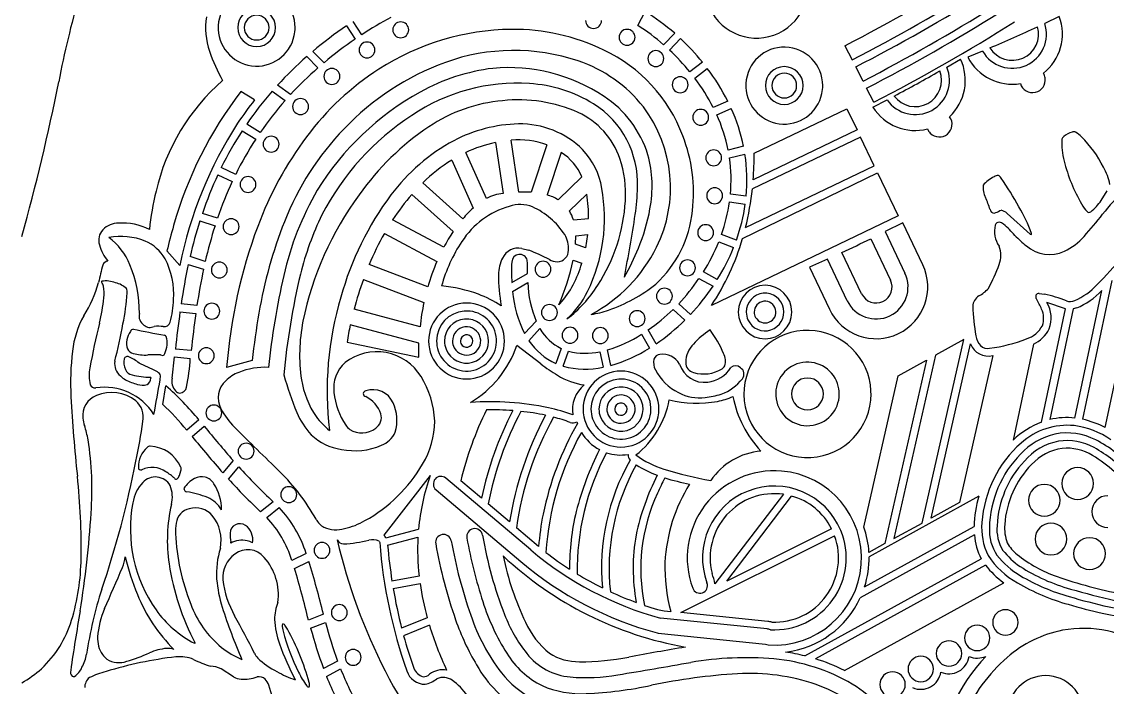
# Model space of a CAD drawing. Header units: metres. Extents: x 0.3 to 22.9, y 0.3 to 22.9.
# Drawn here: x 11.588 to 15.86, y 2.791 to 5.408 of the extents above; entities that cross this region are included whole.
import ezdxf

# ---------------------------------------------------------------- set-up
doc = ezdxf.new("R2010")
doc.units = ezdxf.units.M

msp = doc.modelspace()

# ---------------------------------------------------------------- linework, layer by layer
for p, q in [((14.011636, 5.393155), (14.040657, 5.448727)), ((15.670595, 5.42837), (15.613762, 5.40157)), ((12.865823, 5.392041), (12.899995, 5.339689)), ((12.925955, 5.357075), (12.891791, 5.409416)), ((14.157208, 5.362715), (14.113802, 5.317619)), ((14.137095, 5.296768), (14.180445, 5.341806)), ((14.826646, 5.313612), (14.855352, 5.258045)), ((12.709538, 5.271314), (12.753425, 5.226658)), ((12.777248, 5.246989), (12.7333, 5.291708)), ((15.227928, 5.23001), (15.282325, 5.261472)), ((15.368943, 5.292705), (15.31095, 5.268502)), ((14.266333, 5.249261), (14.217292, 5.210498)), ((14.236555, 5.185901), (14.285604, 5.22467)), ((14.898383, 5.174749), (14.869687, 5.230296)), ((12.503996, 5.100572), (12.450189, 5.133215)), ((12.573626, 5.13551), (12.624562, 5.098782)), ((12.645652, 5.122092), (12.594588, 5.158912)), ((14.941451, 5.091382), (14.912747, 5.146944)), ((14.366615, 5.09547), (14.30912, 5.07065)), ((14.937205, 5.07228), (14.992965, 5.101246)), ((14.322682, 5.042475), (14.380076, 5.067252)), ((14.470139, 4.891231), (14.834761, 5.065946)), ((14.834761, 5.065946), (14.874735, 4.982522)), ((12.525904, 4.972363), (12.472946, 5.005651)), ((12.455593, 4.979657), (12.508518, 4.946391)), ((14.874735, 4.982522), (14.466192, 4.786762)), ((13.45204, 4.93308), (13.482007, 4.732531)), ((13.544352, 4.738235), (13.513865, 4.942264)), ((13.654767, 4.923476), (13.592839, 4.737691)), ((14.428349, 4.918453), (14.367657, 4.903206)), ((14.888239, 4.954338), (14.462847, 4.750505)), ((14.942258, 4.841604), (14.888239, 4.954338)), ((13.416656, 4.712709), (13.334971, 4.893658)), ((13.710953, 4.894378), (13.655146, 4.726957)), ((14.372926, 4.872316), (14.433837, 4.887619)), ((12.429642, 4.807913), (12.372928, 4.834229)), ((13.279842, 4.863865), (13.364865, 4.675523)), ((14.436293, 4.599162), (14.942258, 4.841604)), ((12.359424, 4.806053), (12.416122, 4.779745)), ((13.698194, 4.707967), (13.792502, 4.7984)), ((14.424467, 4.555634), (14.955762, 4.81342)), ((14.955762, 4.81342), (15.03679, 4.644319)), ((13.323514, 4.633173), (13.166007, 4.774498)), ((15.835249, 4.705041), (15.859683, 4.743092)), ((13.123041, 4.729073), (13.285584, 4.58323)), ((13.592839, 4.737691), (13.544352, 4.738235)), ((13.811238, 4.729769), (13.742715, 4.664062)), ((14.373053, 4.6995), (14.434902, 4.690469)), ((14.438604, 4.721501), (14.376672, 4.730544)), ((15.437117, 4.665496), (15.441904, 4.666468)), ((12.288836, 4.624769), (12.348417, 4.605878)), ((12.358257, 4.635533), (12.298661, 4.654429)), ((13.248792, 4.521997), (13.047429, 4.628601)), ((13.758908, 4.6286), (13.818227, 4.633814)), ((15.03679, 4.644319), (14.301878, 4.292173)), ((15.054537, 4.617872), (14.985207, 4.582638)), ((15.133414, 4.452699), (15.054537, 4.617872)), ((15.465376, 4.654617), (15.556831, 4.572446)), ((13.014866, 4.575117), (13.221711, 4.465611)), ((14.399983, 4.549268), (14.341585, 4.571597)), ((14.985207, 4.582638), (15.063258, 4.419196)), ((15.556831, 4.572446), (15.560861, 4.57125)), ((15.560861, 4.57125), (15.561236, 4.575786)), ((13.767502, 4.533209), (13.768425, 4.566691)), ((13.806469, 4.519115), (13.767502, 4.533209)), ((13.768425, 4.566691), (13.814335, 4.570727)), ((13.814335, 4.570727), (13.806469, 4.519115)), ((14.330522, 4.542379), (14.388913, 4.520053)), ((14.928858, 4.554764), (15.006533, 4.392108)), ((12.159228, 4.507113), (12.210508, 4.449917)), ((13.555543, 4.516915), (13.583524, 4.509489)), ((14.893085, 4.337931), (14.815372, 4.500665)), ((12.243312, 4.453909), (12.303172, 4.435006)), ((12.310012, 4.465609), (12.250234, 4.484486)), ((13.185813, 4.36531), (12.954921, 4.453013)), ((13.758296, 4.470072), (13.791421, 4.45809)), ((14.758236, 4.47444), (14.687282, 4.442606)), ((14.836361, 4.310843), (14.758236, 4.47444)), ((13.516604, 4.382032), (13.577887, 4.417462)), ((14.325089, 4.39428), (14.270015, 4.424089)), ((14.687282, 4.442606), (14.766204, 4.27734)), ((15.851963, 3.811785), (15.982802, 4.429542)), ((12.932114, 4.394814), (13.170479, 4.304273)), ((13.51944, 4.347585), (13.579218, 4.382144)), ((14.25284, 4.39786), (14.308084, 4.36796)), ((15.877461, 4.3907), (15.761839, 3.844788)), ((15.591306, 4.339116), (15.61277, 4.337115)), ((15.732198, 3.849635), (15.83836, 4.350881)), ((12.277219, 4.291775), (12.215015, 4.298448)), ((13.155088, 4.20805), (12.895349, 4.277463)), ((13.706424, 4.29974), (13.701346, 4.294536)), ((14.151007, 4.276657), (14.197271, 4.234476)), ((14.219162, 4.256795), (14.172963, 4.298917)), ((15.600989, 3.833452), (15.695483, 4.279604)), ((15.695483, 4.279604), (15.622258, 4.304117)), ((15.726033, 4.279051), (15.633769, 3.843424)), ((15.739276, 4.282428), (15.726033, 4.279051)), ((12.21051, 4.26751), (12.272693, 4.260839)), ((13.612028, 4.230899), (13.566536, 4.181687)), ((13.150483, 4.144583), (12.880818, 4.216649)), ((13.583354, 4.153855), (13.627217, 4.201305)), ((14.084457, 4.141621), (14.053212, 4.19597)), ((12.867891, 4.14761), (13.149936, 4.089072)), ((13.149936, 4.089072), (13.150483, 4.144583)), ((14.027034, 4.178821), (14.058205, 4.1246)), ((15.131273, 3.436461), (15.29483, 4.158035)), ((15.29483, 4.158035), (15.183531, 4.096788)), ((12.254654, 4.11544), (12.192352, 4.120742)), ((13.630602, 4.062428), (13.535797, 4.135401)), ((13.710499, 4.12342), (13.68955, 4.064285)), ((13.718879, 4.053514), (13.739783, 4.112521)), ((13.862656, 4.110547), (13.876134, 4.049499)), ((13.906517, 4.056796), (13.893021, 4.117924)), ((15.166421, 3.455802), (15.321729, 4.140988)), ((15.568849, 4.140223), (15.488991, 3.763174)), ((11.955199, 4.088995), (11.956452, 4.08853)), ((12.133445, 4.097717), (12.14313, 4.094924)), ((12.179431, 4.006145), (12.188916, 4.089679)), ((12.188916, 4.089679), (12.251213, 4.084377)), ((12.494579, 4.076103), (12.394151, 4.048794)), ((15.148384, 4.077447), (14.984827, 3.355872)), ((15.183531, 4.096788), (15.019974, 3.375213)), ((15.037085, 4.016199), (15.148384, 4.077447)), ((15.4088, 4.095344), (15.27772, 3.51705)), ((14.902074, 3.420561), (15.037085, 4.016199)), ((12.14267, 3.903483), (12.155137, 3.975612)), ((12.285255, 3.842099), (12.237006, 3.802364)), ((12.257878, 3.777447), (12.306132, 3.817186)), ((13.772341, 3.835241), (13.774568, 3.828003)), ((12.419671, 3.682511), (12.379595, 3.633529)), ((12.208383, 3.6233), (12.214486, 3.641793)), ((12.401605, 3.609103), (12.44163, 3.658022)), ((13.195168, 3.623964), (13.012142, 3.389481)), ((13.5912, 3.330638), (13.256894, 3.613267)), ((13.396923, 3.534171), (13.315249, 3.603219)), ((13.218154, 3.567444), (13.55246, 3.284815)), ((14.584936, 3.549676), (14.315891, 3.197198)), ((12.577187, 3.520298), (12.527793, 3.480937)), ((13.507136, 3.440995), (13.423061, 3.512073)), ((14.362003, 3.208163), (14.617482, 3.542867)), ((15.354633, 3.542252), (14.922281, 3.304331)), ((15.27772, 3.51705), (15.166421, 3.455802)), ((12.551759, 3.458476), (12.600954, 3.497678)), ((13.621859, 3.344114), (13.534182, 3.418129)), ((14.904719, 3.186225), (15.33568, 3.423381)), ((15.019974, 3.375213), (15.131273, 3.436461)), ((13.020924, 3.378407), (13.14918, 3.4128)), ((13.027548, 3.349121), (13.146859, 3.381115)), ((14.181953, 3.084771), (14.786804, 3.386644)), ((14.774776, 3.414172), (14.362003, 3.208163)), ((15.336947, 3.389834), (14.887755, 3.142645)), ((12.993684, 3.365834), (12.996431, 3.36035)), ((14.984827, 3.355872), (14.92168, 3.321123)), ((12.707411, 3.316911), (12.650886, 3.28921)), ((14.669465, 2.91408), (15.363622, 3.296071)), ((12.661278, 3.258108), (12.717974, 3.285893)), ((15.380096, 3.270892), (14.710862, 2.902615)), ((13.151406, 3.228134), (13.044793, 3.208512)), ((13.049596, 3.17889), (13.155217, 3.198329)), ((14.825463, 2.857238), (15.451918, 3.201974)), ((12.774675, 3.077655), (12.715988, 3.055024)), ((14.523723, 3.049792), (14.181953, 3.084771)), ((12.614889, 3.040261), (12.61304, 3.035323)), ((12.72449, 3.023467), (12.783068, 3.046056)), ((13.183571, 3.063878), (13.082639, 3.022734)), ((13.191979, 3.034907), (13.090416, 2.993505)), ((14.520669, 3.019946), (14.101033, 3.062895)), ((12.633082, 3.018855), (12.625278, 3.031188)), ((14.087735, 3.004331), (14.092495, 3.003451)), ((14.092495, 3.003451), (14.514559, 2.960254)), ((14.514559, 2.960254), (14.525239, 2.957478)), ((12.421401, 2.831913), (12.372026, 2.863455)), ((12.830775, 2.894076), (12.77517, 2.864325)), ((12.786991, 2.833788), (12.842479, 2.863476))]:
    msp.add_line(p, q)
for centre, radius, start, end in [((11.572392, 11.606174), 11.336283, -72.65557, -31.431532), ((14.47924, 5.547201), 0.203466, -64.473505, 25.526495), ((11.647497, 11.486665), 6.943599, -62.751342, -57.697713), ((15.759996, 4.393941), 4.10117, 164.193561, 169.068531), ((12.512175, 5.384904), 0.151344, 88.521193, 177.057573), ((12.512175, 5.384904), 0.151344, -0.015186, 88.521193), ((11.65199, 11.477173), 6.995647, -62.747817, -57.918973), ((11.661418, 11.461936), 7.009017, -62.758987, -57.969068), ((11.572981, 11.605288), 11.272762, -72.657081, -32.635868), ((12.583565, 5.383857), 0.27234, 170.668949, -160.311602), ((12.512198, 5.384989), 0.074404, 90, -180), ((12.512198, 5.384989), 0.048645, 90, 180), ((12.512198, 5.384989), 0.074404, 0, 90), ((12.512198, 5.384989), 0.048645, 0, 90), ((13.558831, 4.673857), 0.912458, 49.020805, 58.126075), ((14.47924, 5.547201), 0.203466, -154.473505, -64.473505), ((11.658706, 11.466454), 7.076797, -62.755499, -57.961915), ((11.661411, 11.46052), 7.101579, -62.752652, -57.8976), ((15.485778, 5.359672), 0.197171, -51.518374, 20.390528), ((12.512182, 5.384838), 0.151354, 177.032616, -97.480178), ((12.512198, 5.384989), 0.074404, 180, -90), ((12.512198, 5.384989), 0.048645, 180, -90), ((12.512198, 5.384989), 0.074404, -90, 0), ((12.512198, 5.384989), 0.048645, -90, 0), ((12.512528, 5.384718), 0.150991, -11.975962, 0.055245), ((13.791121, 4.032194), 1.644798, 124.233045, 130.025716), ((13.651341, 4.267068), 1.309312, 117.838849, 123.643289), ((13.079191, 5.376178), 0.031252, 90, -180), ((13.079191, 5.376178), 0.031252, 0, 90), ((13.838077, 5.412899), 0.031252, 180, -90), ((13.838077, 5.412899), 0.031252, -90, 0), ((13.559517, 4.674779), 0.848808, 49.230676, 57.815255), ((11.658966, 11.463526), 7.16791, -62.74563, -57.64939), ((12.573421, 11.909295), 7.182911, -66.843951, -65.21), ((15.48581, 5.359666), 0.1034, -66.026975, 16.068054), ((15.485778, 5.359674), 0.134667, -66.026414, 18.126034), ((12.512182, 5.384838), 0.151354, -97.480178, -11.992972), ((13.525382, 4.393938), 0.984142, 90.614781, 122.718252), ((13.079191, 5.376178), 0.031252, 180, -90), ((13.079191, 5.376178), 0.031252, -90, 0), ((13.523465, 4.565767), 0.812302, 64.12114, 90.609598), ((13.969893, 5.346968), 0.031252, 90, -180), ((13.969893, 5.346968), 0.031252, 180, -90), ((13.969893, 5.346968), 0.031252, 0, 90), ((13.969893, 5.346968), 0.031252, -90, 0), ((13.546663, 4.667482), 0.925415, 38.951987, 46.775189), ((13.791224, 4.031966), 1.582539, 124.274897, 129.846074), ((12.946405, 5.297166), 0.031252, 90, -180), ((12.946405, 5.297166), 0.031252, 0, 90), ((14.58859, 5.157016), 0.151344, 88.521193, 177.057573), ((14.58859, 5.157016), 0.151344, -0.015186, 88.521193), ((15.48581, 5.359666), 0.1034, -148.122005, -66.026975), ((12.927679, 5.489486), 0.632139, -161.805407, -150.327677), ((13.677037, 4.166905), 1.468256, 131.219434, 137.496422), ((12.946405, 5.297166), 0.031252, 180, -90), ((12.946405, 5.297166), 0.031252, -90, 0), ((13.524788, 4.496264), 0.798934, 71.554978, 109.744322), ((13.62119, 4.747565), 0.606141, 20.488766, 64.931789), ((14.083041, 5.263135), 0.031252, 90, -180), ((14.083041, 5.263135), 0.031252, 180, -90), ((14.083041, 5.263135), 0.031252, 0, 90), ((14.083041, 5.263135), 0.031252, -90, 0), ((13.547615, 4.668372), 0.861607, 38.99132, 46.830187), ((15.103835, 5.177663), 0.197187, -46.64345, 25.152213), ((15.485786, 5.35969), 0.197187, -152.455027, -80.659363), ((15.485778, 5.359674), 0.134667, -150.178862, -66.026414), ((13.676992, 4.166952), 1.405686, 131.073173, 137.196748), ((13.588489, 4.299353), 1.097831, 122.821097, 143.261854), ((12.808322, 5.193084), 0.031252, 90, -180), ((12.808322, 5.193084), 0.031252, 0, 90), ((13.613416, 4.266065), 1.045556, 110.05401, 136.417104), ((13.534959, 4.454732), 0.775576, 96.865461, 119.229504), ((13.50381, 4.547005), 0.680533, 56.526926, 95.190205), ((13.601229, 4.732112), 0.551021, 38.191795, 71.335927), ((13.618573, 4.716427), 0.838595, 26.871928, 37.305529), ((14.588613, 5.157101), 0.074404, 90, 180), ((14.588613, 5.157101), 0.074404, 0, 90), ((11.658966, 11.463526), 7.182911, -62.092813, -60.458863), ((15.10384, 5.17763), 0.1034, -61.275838, 20.819191), ((15.103852, 5.17766), 0.134667, -61.2764, 22.876048), ((3.956726, 6.711924), 7.927586, -15.723961, -11.203307), ((12.915077, 4.556465), 0.820059, 130.874008, 166.972237), ((12.808322, 5.193084), 0.031252, -180, -90), ((12.808322, 5.193084), 0.031252, -90, 0), ((14.178979, 5.160303), 0.031252, 90, 180), ((14.178979, 5.160303), 0.031252, 0, 90), ((13.618273, 4.716147), 0.776494, 27.164262, 37.226598), ((14.588613, 5.157101), 0.048645, 90, 180), ((14.588613, 5.157101), 0.048645, 0, 90), ((15.565713, 5.179416), 0.050011, -77.356504, 8.674148), ((15.566759, 5.179754), 0.048926, 8.466923, 31.510062), ((13.673634, 4.187849), 1.546136, 142.306435, 164.292983), ((13.612174, 4.226357), 1.380269, 138.800861, 145.625732), ((13.692028, 4.162269), 1.107513, 118.932403, 148.204274), ((13.536731, 4.427197), 0.73909, 86.230056, 124.039138), ((13.554937, 4.626325), 0.53922, 58.28236, 86.769269), ((14.178979, 5.160303), 0.031252, -180, -90), ((14.178979, 5.160303), 0.031252, -90, 0), ((14.588597, 5.156949), 0.151354, 177.032616, -97.480178), ((14.588613, 5.157101), 0.074404, 180, -90), ((14.588613, 5.157101), 0.048645, 180, -90), ((14.588613, 5.157101), 0.048645, -90, 0), ((14.588613, 5.157101), 0.074404, -90, 0), ((14.588943, 5.15683), 0.150991, -11.975962, 0.055245), ((15.565713, 5.179416), 0.050011, -163.387157, -77.356504), ((13.58609, 4.245332), 1.379262, 141.678657, 146.391618), ((13.611902, 4.226557), 1.317428, 138.542355, 145.520782), ((12.685028, 5.074441), 0.031252, 90, 180), ((12.685028, 5.074441), 0.031252, 0, 90), ((13.535536, 4.478302), 0.621839, 95.095844, 123.776197), ((13.543093, 4.526868), 0.574258, 65.923831, 96.27739), ((13.639641, 4.771109), 0.37155, -2.181495, 57.655487), ((13.646658, 4.760579), 0.423596, 17.061983, 56.710861), ((14.588597, 5.156949), 0.151354, -97.480178, -11.992972), ((15.103852, 5.17766), 0.134667, -145.428847, -61.2764), ((15.10384, 5.17763), 0.1034, -143.370868, -61.275838), ((12.685028, 5.074441), 0.031252, 180, -90), ((12.685028, 5.074441), 0.031252, -90, 0), ((13.648121, 4.769293), 0.310092, 18.912457, 65.368185), ((13.615777, 4.755666), 0.52511, -26.477646, 37.153346), ((14.259747, 5.032321), 0.031252, 90, -180), ((14.259747, 5.032321), 0.031252, 0, 90), ((13.743947, 4.778683), 0.63602, 11.290546, 24.503868), ((13.743641, 4.778548), 0.698856, 11.54824, 24.400333), ((15.103854, 5.177658), 0.197171, -147.693341, -75.784439), ((13.781114, 4.13778), 1.601322, 147.049079, 168.759657), ((13.683788, 4.176498), 1.029316, 123.01092, 152.710388), ((13.557253, 4.426062), 0.580359, 91.466418, 117.618173), ((13.549207, 4.657199), 0.349099, 45.25952, 91.117091), ((14.259747, 5.032321), 0.031252, 180, -90), ((14.259747, 5.032321), 0.031252, -90, 0), ((15.198795, 5.004834), 0.050011, -49.946309, 36.084343), ((13.624277, 4.219139), 1.39435, 146.946022, 153.82398), ((13.855878, 4.101831), 1.430261, 143.327989, 159.483174), ((12.569042, 4.926797), 0.031252, 90, 180), ((12.569042, 4.926797), 0.031252, 0, 90), ((13.663972, 4.209617), 1.12111, 136.108619, 158.441406), ((13.779366, 4.118055), 1.056842, 123.906132, 144.781728), ((13.614835, 4.735605), 0.616346, -6.599769, 21.323477), ((15.197892, 5.004207), 0.048926, -158.812875, -135.769737), ((15.198795, 5.004834), 0.050011, -135.976962, -49.946309), ((15.698904, 4.940689), 0.018879, 124.988756, 162.496072), ((15.746724, 4.885705), 0.091666, 106.102972, 129.774676), ((15.727731, 4.955746), 0.019141, 68.835171, 109.634011), ((15.665502, 4.856724), 0.135792, 46.785286, 59.392137), ((15.430816, 4.629651), 0.46224, 26.53146, 44.857162), ((13.624176, 4.219215), 1.33172, 146.904071, 153.764692), ((12.569042, 4.926797), 0.031252, 180, -90), ((12.569042, 4.926797), 0.031252, -90, 0), ((13.643233, 4.277686), 0.751723, 118.182137, 143.291578), ((13.56274, 4.410806), 0.533877, 101.967182, 115.253999), ((13.544141, 4.631564), 0.312171, 69.244763, 95.565511), ((15.941471, 4.929682), 0.261106, 176.336131, -164.584591), ((13.587357, 4.70673), 0.224694, 24.07756, 56.628816), ((13.589594, 4.708243), 0.284506, 9.028247, 43.80076), ((13.599864, 4.760281), 0.468611, -10.82954, 15.417921), ((14.310867, 4.872832), 0.031252, 90, 180), ((14.310867, 4.872832), 0.031252, 180, -90), ((14.310867, 4.872832), 0.031252, 0, 90), ((14.310867, 4.872832), 0.031252, -90, 0), ((13.77052, 4.785462), 0.608635, -5.17691, 8.204291), ((13.770436, 4.785455), 0.671222, -5.467429, 8.754781), ((13.123946, 4.889791), 1.346194, -4.389355, 0.061283), ((13.624807, 4.307272), 0.654826, 121.789767, 134.478675), ((13.52679, 4.730558), 0.437436, -3.516392, 18.561146), ((16.342315, 5.026798), 0.673467, -165.68459, -150.134125), ((15.678934, 4.734165), 0.19434, 9.962768, 31.645602), ((13.749874, 4.160839), 1.532857, 155.107172, 161.215684), ((12.478351, 4.768092), 0.031252, 90, -180), ((12.478351, 4.768092), 0.031252, 0, 90), ((15.48393, 4.662838), 0.152253, 117.25662, 137.834547), ((15.435818, 4.762089), 0.042075, 96.668668, 120.915579), ((15.417902, 4.779495), 0.027647, 29.422079, 61.881509), ((14.52913, 4.155272), 1.113596, 28.090956, 34.941716), ((13.749183, 4.16114), 1.4696, 155.106401, 161.167405), ((12.478351, 4.768092), 0.031252, -180, -90), ((12.478351, 4.768092), 0.031252, -90, 0), ((13.793762, 4.142638), 1.204889, 149.960107, 167.159814), ((13.221419, 4.636108), 0.659577, -25.96158, 10.198122), ((13.207331, 4.768686), 0.803676, -8.52343, -0.835577), ((14.314438, 4.723845), 0.031252, 90, 180), ((14.314438, 4.723845), 0.031252, 0, 90), ((13.346176, 4.868432), 1.122881, -13.8749, -6.028457), ((15.459805, 4.756546), 0.089133, 174.530672, -153.586237), ((16.396698, 4.225685), 0.699822, 132.328964, 142.549493), ((13.187948, 4.478628), 1.103546, 166.228622, 174.131867), ((13.929304, 3.978422), 1.260163, 143.526406, 168.487768), ((14.009489, 4.003186), 1.209427, 143.23776, 164.56208), ((13.803565, 4.138247), 0.901215, 139.035679, 147.03656), ((13.490217, 4.587825), 0.144939, 93.247391, 120.499415), ((13.605048, 4.55511), 0.179001, 58.643446, 73.747308), ((13.275173, 4.642489), 0.543124, -0.91525, 9.247461), ((13.277522, 4.745294), 0.687138, -32.917192, -3.467956), ((14.314438, 4.723845), 0.031252, -180, -90), ((14.314438, 4.723845), 0.031252, -90, 0), ((13.718119, 4.792814), 0.661549, -19.535597, -8.108885), ((14.97578, 4.529668), 0.445454, 18.280129, 24.853891), ((15.687739, 4.800111), 0.175491, -52.512322, -32.801598), ((13.599041, 4.36175), 0.333446, 106.117411, 146.893809), ((13.649648, 4.356091), 0.427946, 131.717966, 139.648947), ((13.549029, 4.564165), 0.125369, 67.185824, 109.842768), ((13.47954, 4.413859), 0.290917, 32.700777, 66.048921), ((13.614013, 4.583868), 0.151643, 17.156484, 31.926916), ((13.325394, 4.805225), 0.746674, -22.644449, -10.259734), ((13.775263, 4.710347), 0.454127, -47.322619, -5.760382), ((13.717795, 4.792892), 0.724385, -19.652692, -8.128501), ((15.415546, 4.67239), 0.017058, -169.871424, -92.65176), ((15.390032, 4.739562), 0.087765, -73.637623, -57.555486), ((15.431822, 4.617331), 0.050161, 48.01545, 78.404617), ((15.020258, 4.380744), 0.575064, 19.826062, 31.315506), ((15.868596, 4.748132), 0.124027, -152.795125, -135.505651), ((15.787513, 4.66848), 0.010366, -135.457235, -47.306125), ((11.971463, 4.522184), 0.0941, 91.505396, 133.665747), ((11.980641, 4.364632), 0.251889, 64.221721, 92.650878), ((14.030265, 4.07012), 1.827624, 162.333181, 166.895719), ((12.41165, 4.602216), 0.031252, 90, 180), ((12.41165, 4.602216), 0.031252, 0, 90), ((14.270708, 3.968306), 1.774071, 158.393522, 170.462561), ((13.838057, 4.128814), 1.188615, 154.077248, 166.041056), ((7.377906, 5.674393), 6.703031, -10.932302, -8.794419), ((15.434485, 4.60321), 0.016512, 89.418177, 161.573614), ((15.432102, 4.590316), 0.029516, 48.544663, 85.042242), ((14.829537, 5.420754), 1.271014, -42.37286, -37.260575), ((11.954314, 4.548483), 0.063496, 138.863869, -163.318367), ((14.169682, 4.033683), 2.065445, 163.901283, 166.749151), ((14.034508, 4.068844), 1.76955, 162.332873, 167.043095), ((12.41165, 4.602216), 0.031252, -180, -90), ((14.425514, 3.891644), 2.037433, 159.561729, 175.576311), ((12.41165, 4.602216), 0.031252, -90, 0), ((14.021528, 4.005146), 1.156821, 150.48149, 157.222542), ((13.840438, 4.208173), 0.669724, 145.943011, 152.05733), ((14.279027, 4.578792), 0.031252, 90, -180), ((14.279027, 4.578792), 0.031252, 180, -90), ((14.279027, 4.578792), 0.031252, 0, 90), ((14.279027, 4.578792), 0.031252, -90, 0), ((15.521839, 4.583967), 0.105883, 166.642481, -146.413778), ((15.13974, 4.256004), 0.473633, 41.130987, 48.81193), ((14.839387, 5.354589), 1.386185, -45.039074, -32.789985), ((12.05832, 4.575912), 0.171036, -164.517822, -140.313015), ((11.777424, 4.356037), 0.254995, 22.065895, 53.112937), ((11.975794, 4.293189), 0.270619, 68.757247, 99.638788), ((12.007465, 4.392802), 0.166429, 29.79154, 66.49418), ((13.834246, 4.20215), 0.617663, 146.409353, 164.329208), ((13.637106, 4.516923), 0.102657, -3.819236, 31.805672), ((13.634537, 4.823766), 0.750716, -32.167374, -22.013454), ((13.495935, 4.827432), 0.967495, -33.589753, -16.315696), ((12.079471, 10.385994), 6.490166, -65.067793, -63.957902), ((15.759697, 4.809577), 0.357572, -137.401387, -127.657749), ((15.586352, 4.723338), 0.241928, -64.324385, -41.147111), ((13.542536, 4.44859), 0.069552, 79.221878, 154.110829), ((13.547191, 4.462041), 0.031252, 96.397757, 177.854602), ((13.547191, 4.462041), 0.031252, 14.940911, 96.397757), ((13.281558, 3.7419), 0.824849, 62.359235, 68.525589), ((13.693341, 4.509501), 0.046198, -87.848094, 0.723766), ((13.54418, 4.791812), 0.605314, -61.990619, -26.518683), ((13.008075, 4.93219), 1.088426, -29.080693, -22.38155), ((13.635433, 4.823326), 0.812223, -31.886368, -21.924601), ((15.346214, 4.488665), 0.094821, -21.879694, 22.789719), ((15.633088, 4.635287), 0.142377, -130.172626, -65.922493), ((12.762209, 4.208095), 0.889384, 164.129016, 168.665496), ((11.928855, 4.443231), 0.023558, 95.24893, 159.92632), ((11.564185, 4.265583), 0.48661, -0.506406, 22.504047), ((11.885656, 4.336799), 0.300201, -4.060871, 27.51611), ((14.625155, 3.940074), 2.436638, 167.826136, 171.542409), ((12.365196, 4.431801), 0.031252, 90, -180), ((12.365196, 4.431801), 0.031252, 0, 90), ((13.996168, 4.131856), 0.843313, 156.686149, 163.928904), ((13.608382, 4.41311), 0.144316, 152.852438, -179.982378), ((14.371515, 4.429388), 0.856222, 177.736048, -176.829483), ((13.019053, 4.438473), 0.559229, -2.153156, 3.242009), ((13.639063, 4.434785), 0.031252, 90, 180), ((13.639063, 4.434785), 0.031252, 0, 90), ((13.704379, 4.550201), 0.087362, -117.361366, -96.113497), ((12.790525, 4.687048), 0.991796, -23.313306, -12.636884), ((13.408464, 4.561663), 0.396716, -41.317265, -15.133855), ((14.2075, 4.440162), 0.031252, 90, -180), ((14.2075, 4.440162), 0.031252, 0, 90), ((14.949809, 4.365019), 0.203466, -64.473505, 25.526495), ((14.836599, 4.667136), 0.634701, -29.00611, -19.685898), ((14.637546, 3.938056), 2.386685, 167.982075, 171.47708), ((12.365196, 4.431801), 0.031252, 180, -90), ((12.365196, 4.431801), 0.031252, -90, 0), ((15.372772, 3.768782), 2.82753, 166.884227, 174.313817), ((15.473253, 3.751198), 2.86675, 166.600449, 174.640514), ((14.07223, 4.406268), 0.608202, 179.359628, -169.087086), ((13.639063, 4.434785), 0.031252, 180, -90), ((13.639063, 4.434785), 0.031252, -90, 0), ((14.2075, 4.440162), 0.031252, 180, -90), ((14.2075, 4.440162), 0.031252, -90, 0), ((14.949809, 4.365019), 0.125721, -64.473505, 25.526495), ((11.40615, 4.518604), 0.502687, -32.086223, -15.662805), ((11.903929, 4.385227), 0.00242, 121.681452, -125.948558), ((11.87178, 4.36051), 0.038238, 12.24457, 36.523315), ((11.919154, 4.28815), 0.100499, 67.713082, 99.447319), ((11.761949, 4.340272), 0.149904, -7.084204, 10.900828), ((11.938374, 4.29521), 0.087984, 46.038877, 77.599363), ((11.970021, 4.344508), 0.032604, -5.198411, 25.494917), ((14.194039, 3.935025), 1.343079, 159.980523, 165.228508), ((13.182598, 3.769779), 0.601908, 70.392773, 84.571358), ((14.020381, 4.398666), 0.441473, -177.855203, -157.665229), ((13.434836, 4.632349), 0.493791, -52.78304, -31.835278), ((13.69313, 4.864438), 0.624644, -70.945195, -51.368475), ((14.116809, 4.328977), 0.031252, 90, 180), ((14.116809, 4.328977), 0.031252, 0, 90), ((13.59397, 4.848049), 0.797984, -43.483746, -34.343817), ((13.594158, 4.84789), 0.860245, -43.402856, -33.910644), ((14.512896, 4.266458), 0.105207, 90, 180), ((14.512896, 4.266458), 0.105207, 0, 90), ((14.949809, 4.365019), 0.06286, -64.473505, 25.526495), ((15.297016, 4.440183), 0.124475, -62.669343, -40.484696), ((15.619079, 4.561494), 0.27419, -65.66481, -43.21693), ((11.171937, 4.39887), 0.742782, -13.719166, -5.956834), ((11.234411, 4.383035), 0.769199, -12.26693, -3.091254), ((11.83632, 4.322215), 0.348848, -15.892014, -1.096415), ((14.0738, 3.9562), 1.284234, 163.305093, -173.066251), ((13.207573, 3.873747), 0.495717, 57.348495, 69.079483), ((13.976584, 4.387727), 0.458903, -174.981636, -153.321464), ((13.490501, 4.505193), 0.360338, -47.595525, -25.976044), ((14.116809, 4.328977), 0.031252, -180, -90), ((14.116809, 4.328977), 0.031252, -90, 0), ((14.512904, 4.266477), 0.073963, 95.677912, -179.975059), ((14.512904, 4.266477), 0.073963, 11.330883, 95.677912), ((14.949809, 4.365019), 0.06286, -154.473505, -64.473505), ((15.381113, 4.28635), 0.05096, 121.924604, 176.725842), ((15.596897, 4.327941), 0.018948, 167.141299, -148.566042), ((15.58975, 4.326594), 0.012618, 82.913962, 153.83767), ((15.251924, 4.126113), 0.380731, 23.407306, 30.275027), ((15.4897, 3.799001), 0.552009, 67.76513, 77.117706), ((15.631152, 4.544875), 0.283848, -67.609024, -43.11365), ((12.335852, 4.269774), 0.031252, 90, 180), ((12.335852, 4.269774), 0.031252, 0, 90), ((14.070937, 4.110901), 0.920987, 167.879911, 173.944981), ((13.338266, 4.152454), 0.14931, 90, 180), ((13.338266, 4.152454), 0.14931, 0, 90), ((13.664384, 4.264522), 0.031252, 90, 180), ((13.664384, 4.264522), 0.031252, 0, 90), ((13.787908, 4.574658), 0.319839, -82.718747, -70.045808), ((13.629804, 4.808764), 0.744843, -55.357536, -45.593053), ((14.512904, 4.266477), 0.042711, 96.72247, -179.956716), ((14.512904, 4.266477), 0.042711, 13.401655, 96.72247), ((14.512905, 4.266454), 0.042716, -68.690924, 13.432164), ((14.512905, 4.266453), 0.073967, -71.93242, 11.349649), ((14.949809, 4.365019), 0.203466, -154.473505, -64.473505), ((14.949809, 4.365019), 0.125721, -154.473505, -64.473505), ((16.045252, 4.307578), 0.715251, -178.532559, -169.124081), ((15.526147, 4.241628), 0.083238, -20.268345, 25.424677), ((15.515927, 4.242327), 0.122981, -20.017565, 30.161213), ((15.713128, 4.353966), 0.046345, -108.291144, -65.882099), ((12.149706, 4.07326), 0.364283, 150.691665, 173.842696), ((12.091501, 4.250797), 0.042053, 165.562352, -122.730361), ((17.326178, 3.560103), 5.164348, 172.126928, 173.767712), ((17.268075, 3.567259), 5.043302, 172.095354, 173.759923), ((12.335852, 4.269774), 0.031252, 180, -90), ((12.335852, 4.269774), 0.031252, -90, 0), ((15.330782, 3.766092), 2.853096, 169.985144, 173.762044), ((13.34012, 4.098546), 0.658858, 168.498221, -171.440245), ((13.338279, 4.152474), 0.118071, 94.413878, -179.988067), ((13.338279, 4.152474), 0.086819, 95.013709, -179.983533), ((13.338279, 4.152474), 0.118071, 8.815823, 94.413878), ((13.338279, 4.152474), 0.086819, 10.010951, 95.013709), ((13.664384, 4.264522), 0.031252, -180, -90), ((13.664384, 4.264522), 0.031252, -90, 0), ((14.009635, 4.240429), 0.031252, 90, -180), ((14.009635, 4.240429), 0.031252, -180, -90), ((14.009635, 4.240429), 0.031252, 0, 90), ((14.009635, 4.240429), 0.031252, -90, 0), ((13.629815, 4.808947), 0.80748, -55.733877, -45.352018), ((14.512896, 4.266458), 0.105207, -180, -90), ((14.512904, 4.266445), 0.073963, 179.99974, -155.219791), ((14.512905, 4.266453), 0.073967, -155.214489, -71.93242), ((14.512904, 4.266445), 0.042711, 179.999884, -150.824211), ((14.512905, 4.266454), 0.042716, -150.814013, -68.690924), ((14.512896, 4.266458), 0.105207, -90, 0), ((14.071386, 3.668101), 2.247367, 165.712858, 170.280336), ((9.544702, 4.67747), 2.48391, -14.090971, -10.6222), ((12.077013, 4.144845), 0.076612, 143.845364, -162.197732), ((12.028802, 4.184268), 0.01482, 96.255384, 157.06211), ((12.999242, 8.864074), 4.765271, -101.770218, -100.267189), ((12.0921, 4.239395), 0.033456, -134.227678, -60.768419), ((12.118886, 3.984832), 0.22561, 83.383018, 92.654347), ((12.148067, 4.233439), 0.024706, -97.405157, -15.847709), ((14.194039, 3.935025), 1.343079, 167.896123, 170.892843), ((13.338279, 4.152473), 0.055567, 96.82481, -179.974255), ((13.338279, 4.152473), 0.055567, 13.623875, 96.82481), ((13.795648, 4.297937), 0.194181, -150.15628, -116.008187), ((13.745386, 4.175117), 0.031252, 90, -180), ((13.745386, 4.175117), 0.031252, 0, 90), ((13.864694, 4.173772), 0.031252, 90, 180), ((13.864694, 4.173772), 0.031252, 0, 90), ((14.480244, 3.914887), 0.336215, 123.163657, 137.889088), ((13.89634, 3.904975), 0.494851, 23.63147, 36.070836), ((14.679898, 3.944362), 0.250022, 99.573645, -173.837269), ((14.679898, 3.944362), 0.250022, 12.984558, 99.573645), ((15.507554, 4.265157), 0.109947, -71.86861, -28.441678), ((15.514367, 4.259773), 0.131379, -65.500263, -26.950417), ((12.147682, 4.165597), 0.009763, 26.916154, 76.955543), ((12.066642, 4.14487), 0.093201, -26.265931, 15.65259), ((13.338266, 4.152454), 0.14931, 180, -90), ((13.338279, 4.152446), 0.118071, 179.998404, -160.962833), ((13.338279, 4.152447), 0.086819, 179.99873, -158.452041), ((13.338279, 4.152447), 0.055567, 179.999395, -150.791305), ((13.338279, 4.152448), 0.024315, 179.999652, -135.10318), ((13.338279, 4.152473), 0.024314, 100.552137, -179.940297), ((13.338279, 4.152473), 0.024314, 21.04457, 100.552137), ((13.338266, 4.152454), 0.14931, -90, 0), ((13.338278, 4.152457), 0.024321, -57.003371, 21.07894), ((13.33828, 4.152454), 0.055571, -68.571321, 13.642753), ((13.33828, 4.152452), 0.086822, -74.211969, 10.024834), ((13.33828, 4.152452), 0.118073, -76.066915, 8.826704), ((13.792013, 4.293508), 0.251081, -146.206014, -114.084664), ((13.745386, 4.175117), 0.031252, 180, -90), ((13.745386, 4.175117), 0.031252, -90, 0), ((13.864694, 4.173772), 0.031252, 180, -90), ((13.864694, 4.173772), 0.031252, -90, 0), ((13.742314, 4.627483), 0.531379, -73.523884, -57.600876), ((15.421523, 4.186483), 0.079885, -170.008274, -139.531591), ((15.304303, 4.78993), 0.672576, -82.100153, -69.324843), ((12.815266, 3.987559), 1.035288, 173.077846, -176.994417), ((12.034752, 4.137136), 0.034473, -152.880872, -103.760517), ((12.074539, 4.282058), 0.184747, -105.054908, -87.044626), ((12.138384, 4.106031), 0.012079, -66.864022, -11.488843), ((12.313999, 4.094711), 0.031252, 90, 180), ((12.313999, 4.094711), 0.031252, 0, 90), ((12.984643, 3.905065), 0.205189, 31.673455, 127.329017), ((13.33828, 4.152452), 0.118073, -160.960535, -76.066915), ((13.33828, 4.152452), 0.086822, -158.448771, -74.211969), ((13.33828, 4.152454), 0.055571, -150.785395, -68.571321), ((13.338278, 4.152457), 0.024321, -135.085682, -57.003371), ((13.14597, 4.266344), 0.411232, -59.693686, -18.567113), ((13.805323, 4.366905), 0.262691, -104.447683, -77.393645), ((13.743624, 4.624789), 0.590889, -73.997738, -57.833196), ((14.302738, 4.068373), 0.101741, 134.978554, 179.674191), ((14.290094, 4.073159), 0.066806, -16.047724, 26.855048), ((15.390669, 4.166627), 0.073553, -159.599341, -75.729651), ((15.388307, 4.160765), 0.037977, -136.524351, -77.165441), ((12.015427, 4.063556), 0.062235, 171.521366, -129.274987), ((12.059452, 4.071479), 0.070149, 170.80489, -153.645383), ((12.00336, 4.077563), 0.014119, 63.773436, 158.714396), ((11.952139, 3.951362), 0.150285, 49.48309, 67.5211), ((11.033841, 1.820388), 2.464375, 63.916737, 65.65386), ((12.110041, 3.699592), 0.398812, 86.63566, 93.734686), ((11.485456, 4.129963), 0.767112, -11.925385, -3.406768), ((12.313999, 4.094711), 0.031252, 180, -90), ((12.313999, 4.094711), 0.031252, -90, 0), ((12.950136, 3.967764), 0.134824, 131.830659, -172.249), ((14.043807, 4.600847), 0.678699, -127.504092, -120.810225), ((14.133369, 4.067271), 0.059244, 166.374408, -151.105112), ((14.103335, 4.070757), 0.029466, 97.871829, 159.185162), ((14.108875, 4.02154), 0.078987, 30.635617, 96.963275), ((14.274234, 4.091825), 0.101922, -162.861535, -82.724218), ((14.241423, 4.067744), 0.040442, 178.289804, -103.765682), ((14.679898, 3.944361), 0.125015, 104.058518, -170.943586), ((14.679898, 3.944361), 0.125015, 19.060622, 104.058518), ((11.992351, 4.016317), 0.139604, 167.085231, -165.1117), ((12.027191, 4.051191), 0.032465, -160.469897, -99.058793), ((12.101206, 4.356916), 0.346929, -103.183816, -91.202007), ((12.096109, 3.993499), 0.045549, 35.874175, 62.175813), ((12.077787, 4.012458), 0.055769, -13.043441, 7.970905), ((12.501942, 3.880203), 0.160794, 112.027927, 133.754853), ((12.546749, 3.762211), 0.286991, 87.52249, 111.485266), ((14.300618, 4.520524), 1.754788, -163.391921, -158.311278), ((13.837329, 4.242576), 0.265306, -122.142259, -97.724927), ((13.805525, 4.365558), 0.32385, -105.518466, -77.406669), ((13.945996, 3.884724), 0.14931, 90, 180), ((13.945996, 3.884724), 0.14931, 0, 90), ((14.261236, 4.131667), 0.202381, -152.636019, -115.907207), ((14.271261, 4.165376), 0.142486, -106.078361, -59.198499), ((14.27223, 4.114442), 0.124614, -83.127534, -32.001706), ((14.327, 4.068), 0.030367, -55.449005, -25.993002), ((14.396241, 4.02664), 0.028457, 46.591047, 130.11061), ((14.401064, 4.022374), 0.028966, -38.815994, 59.427915), ((11.875253, 3.986882), 0.018945, -160.145148, -79.027498), ((12.04436, 4.083408), 0.096421, -135.126373, -119.98498), ((12.126188, 4.270571), 0.300286, -115.656639, -106.017883), ((12.063008, 4.040055), 0.061353, -108.709403, -73.147832), ((12.062332, 4.010307), 0.034353, -57.491854, -7.430058), ((12.093405, 4.006931), 0.003176, -19.61641, 80.523276), ((7.709773, 4.722746), 4.481035, -11.052317, -9.283445), ((11.470807, 3.178524), 1.050551, 39.171531, 49.352667), ((12.237685, 3.994795), 0.05935, 168.974081, -139.365294), ((12.451468, 3.928932), 0.090731, 132.012928, -151.857386), ((13.029459, 4.052575), 0.344816, -171.310762, -145.107581), ((12.843586, 3.819907), 0.369954, 2.775026, 31.426864), ((13.881181, 3.881206), 0.126567, 128.919976, -171.242496), ((13.946009, 3.884745), 0.118071, 94.413878, -179.988067), ((13.946009, 3.884745), 0.118071, 8.815823, 94.413878), ((14.280951, 4.112811), 0.179307, -70.592373, -37.274431), ((14.679903, 3.944355), 0.062504, 90, -180), ((14.679903, 3.944355), 0.062504, 0, 90), ((14.679899, 3.944365), 0.125013, -0.005564, 19.058868), ((14.679899, 3.944365), 0.250021, -0.00264, 12.983892), ((17.939537, 4.272284), 6.167459, -176.849014, -173.935757), ((11.912098, 3.859451), 0.084204, 110.862842, -172.815399), ((11.912944, 3.740204), 0.230612, 32.381085, 98.499556), ((11.94156, 3.797138), 0.153017, 51.603946, 112.862232), ((12.212493, 3.973117), 0.026115, -139.462771, -96.232058), ((12.207864, 3.975545), 0.028445, -86.383891, -8.281326), ((13.081806, 3.973936), 0.266378, -174.754162, -145.258866), ((12.946429, 3.941677), 0.015577, 106.525341, 163.030591), ((12.945199, 3.947268), 0.013709, -175.628266, -106.139935), ((12.887282, 3.82632), 0.120599, 19.132157, 63.343308), ((12.969776, 3.874473), 0.086707, 24.150052, 108.684575), ((13.946009, 3.884744), 0.086819, 95.013709, -179.983533), ((13.946009, 3.884744), 0.055567, 96.82481, -179.974255), ((13.946009, 3.884744), 0.086819, 10.010951, 95.013709), ((13.946009, 3.884744), 0.055567, 13.623875, 96.82481), ((14.254917, 4.101586), 0.172724, -118.382237, -82.597372), ((14.243606, 4.245717), 0.317197, -83.925706, -72.207307), ((14.264653, 4.219922), 0.310742, -78.705292, -66.897626), ((14.809481, 4.015599), 0.430682, -169.09199, -136.567479), ((14.679903, 3.944355), 0.062504, -180, -90), ((14.679903, 3.944355), 0.062504, -90, 0), ((14.679899, 3.944343), 0.125013, -85.473564, 0.004521), ((14.679899, 3.944343), 0.250021, -86.91959, 0.002398), ((11.982189, 3.853146), 0.083939, -11.632418, 49.594176), ((11.33772, 3.057962), 1.167412, 39.616942, 46.408124), ((12.343826, 3.869569), 0.031252, 90, -180), ((12.343826, 3.869569), 0.031252, 0, 90), ((12.903991, 3.84097), 0.160483, -17.072551, 25.455679), ((13.428784, 2.775644), 1.138161, 78.247924, 93.793311), ((13.507676, 3.191879), 0.714622, 69.658492, 77.643416), ((13.946009, 3.884744), 0.024314, 100.552137, -179.940297), ((13.946009, 3.884744), 0.024314, 21.04457, 100.552137), ((13.946008, 3.884728), 0.024321, -57.003371, 21.07894), ((13.94601, 3.884725), 0.055571, -68.571321, 13.642753), ((13.94601, 3.884723), 0.086822, -74.211969, 10.024834), ((13.94601, 3.884722), 0.118073, -76.066915, 8.826704), ((13.783941, 3.985933), 0.357936, -51.886533, -10.483416), ((14.244545, 4.38582), 0.477536, -103.150247, -80.238092), ((14.679899, 3.944343), 0.250021, -173.841578, -86.91959), ((14.679899, 3.944343), 0.125013, -170.951649, -85.473564), ((11.965512, 3.86371), 0.137752, -173.836332, -161.56795), ((12.343826, 3.869569), 0.031252, 180, -90), ((12.343826, 3.869569), 0.031252, -90, 0), ((12.652457, 4.03781), 0.319315, -151.641029, -135.391605), ((12.959247, 3.996303), 0.314763, -156.743286, -137.604041), ((12.962326, 4.011356), 0.266213, -144.118795, -127.855648), ((12.950501, 3.85235), 0.052483, -55.009229, 14.900304), ((14.657794, 3.273285), 1.382492, 153.867271, 166.193025), ((14.728659, 3.253568), 1.360978, 152.651333, 168.101562), ((13.42784, 2.655344), 1.226915, 85.701446, 90.523697), ((14.733793, 3.252664), 1.336156, 152.194784, 168.805172), ((14.80957, 3.233003), 1.318937, 151.595463, 170.926774), ((14.76225, 3.246208), 1.240043, 150.706221, 172.030773), ((13.454545, 2.950419), 0.930625, 77.912775, 83.99443), ((13.508524, 3.193207), 0.681856, 69.58049, 75.366819), ((13.945996, 3.884724), 0.14931, 180, -90), ((13.946009, 3.884717), 0.118071, 179.998404, -160.962833), ((13.94601, 3.884722), 0.118073, -160.960535, -76.066915), ((13.946009, 3.884717), 0.086819, 179.99873, -158.452041), ((13.94601, 3.884723), 0.086822, -158.448771, -74.211969), ((13.946009, 3.884718), 0.055567, 179.999395, -150.791305), ((13.94601, 3.884725), 0.055571, -150.785395, -68.571321), ((13.946009, 3.884718), 0.024315, 179.999652, -135.10318), ((13.946008, 3.884728), 0.024321, -135.085682, -57.003371), ((13.945996, 3.884724), 0.14931, -90, 0), ((15.700568, 3.56784), 0.283565, 83.595696, 103.62523), ((11.393797, 3.679194), 0.463009, 10.518852, 17.724959), ((9.938504, 4.13481), 2.146767, -12.247039, -7.995055), ((16.650982, 7.364965), 5.609318, -140.766709, -138.967377), ((24.900381, 16.348812), 17.685141, -134.862567, -134.05152), ((12.931707, 3.869592), 0.083574, -145.400246, -129.347969), ((12.926534, 3.879656), 0.088686, -122.625612, -52.439027), ((12.885732, 3.839065), 0.327377, -31.458508, -0.218133), ((14.848078, 3.216658), 1.235381, 150.339252, 168.088475), ((13.756089, 3.861935), 0.031252, -108.028095, -58.665749), ((15.723959, 3.5131), 0.343142, 110.999639, 133.216183), ((15.702874, 3.548515), 0.272513, 84.411708, 131.922593), ((15.685363, 3.489803), 0.332856, 55.487239, 82.395538), ((15.68628, 3.498892), 0.354052, 62.097844, 77.677558), ((10.616485, 3.57008), 1.247658, -4.320221, 8.928555), ((16.72917, 7.435566), 5.777048, -140.712213, -138.842741), ((12.875219, 3.938305), 0.21405, -133.901051, -97.969969), ((12.967461, 3.834151), 0.098555, -68.465635, -24.133383), ((14.764564, 3.247971), 1.116574, 150.761666, 176.239275), ((13.946003, 3.884705), 0.180569, -149.608529, -118.028287), ((15.716585, 3.521578), 0.272222, 103.311623, 136.758307), ((15.701154, 3.545088), 0.245978, 62.587068, 101.074182), ((15.700538, 3.540043), 0.220957, 61.013872, 98.43296), ((15.584708, 3.316028), 0.502934, 41.921936, 62.825024), ((12.151337, 3.65669), 0.104601, 132.123982, -179.194736), ((12.094559, 3.716771), 0.022031, 92.120433, 127.405046), ((12.086835, 3.599684), 0.139275, 24.291719, 87.156478), ((12.470657, 3.719164), 0.031252, 90, -180), ((12.470657, 3.719164), 0.031252, -180, -90), ((12.470657, 3.719164), 0.031252, 0, 90), ((12.470657, 3.719164), 0.031252, -90, 0), ((12.898713, 3.98766), 0.266692, -101.500678, -66.832164), ((14.957453, 3.172978), 1.22758, 153.260188, 165.387979), ((14.518709, 3.455741), 0.264678, 94.764169, 146.022356), ((15.825185, 3.406217), 0.460127, 131.41612, 175.887094), ((15.716731, 3.519255), 0.244239, 101.476855, 138.678806), ((15.71203, 3.527621), 0.204838, 98.466601, 137.263521), ((15.699411, 3.533199), 0.197807, 58.921208, 95.087371), ((15.571413, 3.298777), 0.494591, 41.070702, 61.473367), ((8.354866, 4.388323), 3.749179, -18.85298, -10.899198), ((14.736936, 3.255863), 0.963051, 151.647551, -178.803994), ((14.730395, 3.258246), 0.861258, 150.406421, -174.890212), ((13.945954, 3.884717), 0.180588, -108.247033, -81.169407), ((14.004867, 3.704313), 0.031252, 176.408652, -138.424773), ((14.243598, 4.036089), 0.40874, -125.736969, -108.333748), ((15.825097, 3.407405), 0.429578, 135.5801, 178.531006), ((15.829244, 3.40545), 0.404036, 137.093209, 177.042298), ((15.514115, 3.226327), 0.556283, 36.741432, 58.891788), ((12.055592, 3.654203), 0.008905, 173.44476, -61.318193), ((12.100705, 3.560493), 0.095111, 54.943229, 115.427965), ((11.987001, 3.380441), 0.307983, 49.003029, 56.867939), ((12.18893, 3.648213), 0.02635, -14.10023, 19.433233), ((14.191632, 5.24491), 2.362354, -137.798506, -133.110295), ((12.011185, 3.03983), 0.842201, 29.280356, 45.277957), ((12.646213, 3.970946), 0.600647, -60.888391, -30.265782), ((14.730505, 3.258167), 0.831333, 150.639956, -173.659715), ((14.239668, 4.029501), 0.43235, -122.722703, -110.412247), ((14.642674, 5.431332), 1.85966, -106.483084, -100.642746), ((14.549598, 3.299343), 0.342825, 85.275329, -159.684356), ((14.549547, 3.299394), 0.342779, -4.400218, 85.266121), ((15.830095, 3.404753), 0.375073, 135.71706, 175.989189), ((15.743065, 3.59209), 0.062504, 90, 180), ((15.743065, 3.59209), 0.062504, 0, 90), ((9.278785, 3.342903), 2.543027, -1.022477, 6.272147), ((12.177437, 3.49018), 0.154963, 136.889119, 170.395055), ((12.113703, 3.550573), 0.067164, 29.972267, 137.343129), ((12.194812, 3.615599), 0.006373, -154.838928, -51.32796), ((12.178195, 3.63617), 0.032817, -51.119887, -23.090624), ((12.3118, 3.521367), 0.099999, 116.09776, 148.926577), ((12.296032, 3.56344), 0.055449, 29.960282, 120.595885), ((12.192379, 3.491641), 0.181409, -0.859191, 33.259722), ((14.192364, 5.246026), 2.426177, -137.569727, -133.321228), ((14.032941, 3.330922), 0.887546, 160.720811, 174.706839), ((13.237524, 3.590356), 0.030002, 139.788161, -130.211839), ((13.237524, 3.590356), 0.030002, 49.788161, 139.788161), ((14.914544, 3.198111), 0.929173, 152.698319, 168.089074), ((15.020634, 3.1455), 1.0166, 152.552015, 156.316394), ((14.421114, 4.632707), 1.06262, -106.547259, -101.12458), ((14.760474, 3.249289), 0.642242, 147.95498, 177.073464), ((15.611827, 3.526165), 0.062504, 90, 180), ((15.611827, 3.526165), 0.062504, 0, 90), ((15.743065, 3.59209), 0.062504, 180, -90), ((15.743065, 3.59209), 0.062504, -90, 0), ((12.063295, 3.540094), 0.117178, -15.047546, 22.072388), ((12.237672, 3.571559), 0.011609, 172.972899, -90.538624), ((12.154509, 3.104184), 0.463273, 69.083853, 79.672373), ((12.638554, 3.54842), 0.031252, 90, -180), ((12.638554, 3.54842), 0.031252, -180, -90), ((12.638554, 3.54842), 0.031252, 0, 90), ((12.638554, 3.54842), 0.031252, -90, 0), ((14.724613, 3.257365), 0.700769, 154.970099, -168.112071), ((14.549549, 3.299373), 0.282785, 111.42562, -159.673556), ((14.549556, 3.299375), 0.25279, 81.954426, -166.040846), ((14.549549, 3.299373), 0.282785, 22.524795, 111.42562), ((12.571251, 3.414451), 0.555965, 169.471833, -144.922668), ((12.802714, 3.36827), 0.642024, 167.276639, -171.740113), ((12.275932, 3.433367), 0.112508, 29.589058, 66.997114), ((14.549556, 3.299375), 0.25279, 27.008395, 74.412601), ((15.776658, 3.41402), 0.441077, 163.098573, 178.783853), ((15.611827, 3.526165), 0.062504, 180, -90), ((15.611827, 3.526165), 0.062504, -90, 0), ((15.861734, 3.481709), 0.062504, 90, -180), ((8.021773, 3.709256), 3.8459, -9.241218, -3.47577), ((12.258293, 3.430702), 0.062633, 100.139044, 175.316656), ((12.272174, 3.409369), 0.086645, 40.884848, 106.705599), ((12.216702, 3.367998), 0.155744, -11.283445, 39.033726), ((12.244527, 3.16604), 0.486851, 18.052703, 42.936609), ((14.701541, 3.261435), 1.082843, 168.806367, 175.62099), ((14.698855, 3.261908), 0.955138, 166.636791, -179.574053), ((15.861734, 3.481709), 0.062504, -180, -90), ((12.409909, 3.397111), 0.217511, 169.749836, -179.518074), ((12.446234, 3.395765), 0.038427, 55.363839, 179.005051), ((12.43095, 3.372845), 0.065975, -12.63615, 55.75571), ((12.239964, 3.16222), 0.430097, 17.173059, 43.535953), ((12.811449, 3.485306), 0.073748, -152.922658, -117.796364), ((12.824994, 3.528812), 0.118841, -113.788361, -73.839416), ((12.786018, 3.716676), 0.310485, -76.58134, -60.600186), ((14.549534, 3.299398), 0.37278, 3.340972, 18.96717), ((15.60431, 3.416642), 0.239135, 174.582825, -153.119396), ((15.575284, 3.409823), 0.17983, 177.260513, -146.408454), ((15.584566, 3.412806), 0.159392, 175.144306, -148.407337), ((15.61617, 3.417305), 0.160813, 175.119531, -158.741608), ((15.637935, 3.373743), 0.062504, 90, 180), ((15.637935, 3.373743), 0.062504, 0, 90), ((13.064187, 3.44042), 0.87295, -177.036004, -158.326002), ((12.509651, 3.387418), 0.102236, 174.941522, -166.0802), ((12.993544, 3.365714), 0.030179, 24.872534, 51.957596), ((14.058774, 3.331661), 0.913255, 176.895849, -173.490906), ((13.247476, 3.360535), 0.031252, 100.557385, -169.442615), ((13.247476, 3.360535), 0.031252, 10.557385, 100.557385), ((13.370399, 3.383275), 0.031252, 100.433284, -169.566716), ((15.212954, 3.715231), 1.903471, -169.783486, -162.013131), ((13.370399, 3.383275), 0.031252, 10.433284, 100.433284), ((14.99767, 3.664181), 1.620089, -170.218212, -158.749552), ((14.738795, 3.259517), 0.744916, 169.920876, -169.546653), ((14.549535, 3.299412), 0.282784, -93.173262, 22.51653), ((14.549539, 3.299424), 0.252788, -92.368563, 20.183542), ((15.575833, 3.40712), 0.23951, -175.861223, -152.377239), ((15.789766, 3.316533), 0.062504, 90, 180), ((15.789766, 3.316533), 0.062504, 0, 90), ((12.684634, 3.238037), 0.330527, 162.482444, -176.160839), ((12.403023, 3.361051), 0.007603, -22.942306, 13.48517), ((12.456569, 3.262968), 0.105895, 80.15586, 116.073434), ((12.463496, 3.312916), 0.055525, 55.022224, 78.386912), ((12.769383, 3.329184), 0.031252, 90, -180), ((12.769383, 3.329184), 0.031252, 0, 90), ((15.003372, 3.874673), 2.231832, -166.94017, -152.822707), ((12.853733, 3.381799), 0.027013, -154.921646, -88.107802), ((12.833047, 3.847355), 0.493027, -87.49155, -75.817579), ((12.967247, 3.293875), 0.076662, 69.827258, 100.069688), ((14.947732, 3.508796), 1.95694, -175.649572, -160.489041), ((15.367828, 3.564781), 2.350196, -174.734983, -171.280844), ((15.130379, 3.696278), 1.943853, -169.882562, -160.751579), ((15.110273, 3.69101), 1.860633, -169.948264, -160.659345), ((15.59075, 3.425002), 0.140869, -152.060459, -127.624277), ((15.637935, 3.373743), 0.062504, 180, -90), ((15.637935, 3.373743), 0.062504, -90, 0), ((10.948022, 3.307462), 0.873442, -16.855929, -0.651953), ((11.805665, 3.331096), 0.191248, -21.13599, -8.388105), ((12.938015, 3.529289), 0.969868, -166.519447, -157.366967), ((12.487875, 3.223588), 0.109014, 124.17514, -174.370518), ((12.478151, 3.249675), 0.082236, 38.947108, 128.784972), ((12.376996, 3.154954), 0.220679, -7.900124, 41.565362), ((12.769383, 3.329184), 0.031252, -180, -90), ((12.769383, 3.329184), 0.031252, -90, 0), ((14.449712, 4.346125), 1.419764, -132.968472, -100.145636), ((14.632354, 3.551259), 1.175943, -168.023696, -154.621127), ((14.449712, 4.346125), 1.329758, -130.211839, -105.201369), ((14.449712, 4.346125), 1.299756, -127.950156, -122.898661), ((14.549534, 3.299398), 0.37278, -17.673396, 0.758244), ((15.672124, 3.495458), 0.337592, -146.376349, -119.452759), ((15.690603, 3.52029), 0.338188, -141.62229, -120.744074), ((15.676639, 3.506133), 0.28841, -142.185036, -123.726561), ((15.823581, 3.705538), 0.505373, -129.114949, -108.66224), ((15.789766, 3.316533), 0.062504, -180, -90), ((15.789766, 3.316533), 0.062504, -90, 0), ((0.572636, 8.124309), 12.404074, -23.894049, -23.077879), ((13.154439, 3.428691), 0.998824, -171.208705, -152.316528), ((9.052339, 2.176969), 3.7674, 13.477681, 16.676776), ((9.460287, 2.287022), 3.407385, 13.416917, 17.046569), ((14.449712, 4.346125), 1.389762, -130.211839, -105.097332), ((14.825611, 3.266528), 0.706713, 178.739144, -165.443193), ((14.549547, 3.299394), 0.342779, -94.066557, -4.400218), ((15.676051, 3.507432), 0.378867, -141.36664, -126.269746), ((15.909797, 3.875876), 0.72547, -122.828059, -105.581521), ((12.868689, 3.259906), 0.515721, -175.105682, -162.625189), ((12.749417, 3.256101), 0.372544, -173.340008, -150.419866), ((14.449712, 4.346125), 1.299756, -121.31908, -116.362362), ((14.100852, 3.158586), 0.218478, 10.179562, 21.425507), ((15.928612, 3.922889), 0.805878, -120.655115, -105.800018), ((16.237665, 4.848933), 1.721355, -109.542291, -100.741868), ((13.347298, 2.705042), 1.519487, 161.911903, 171.836193), ((14.972653, 3.504248), 1.950387, -170.397194, -165.706972), ((14.220692, 3.352812), 1.076616, -171.750203, -164.432576), ((14.449712, 4.346125), 1.299756, -114.813123, -109.949646), ((14.256237, 3.19073), 0.030002, -159.69236, -69.69236), ((14.256237, 3.19073), 0.030002, -69.69236, 20.30764), ((15.928855, 3.923557), 0.836702, -120.346627, -105.450661), ((16.577904, 6.20453), 3.148055, -105.910154, -99.338784), ((12.633867, 3.392888), 0.636713, -158.16354, -134.635417), ((12.779357, 3.054507), 0.196697, 159.117034, 179.004469), ((14.21516, 3.381018), 0.851294, -162.670084, -147.583084), ((14.549534, 3.299398), 0.37278, -83.21035, -24.865966), ((16.512465, 5.945682), 2.911238, -106.01704, -99.625381), ((19.594801, 1.730542), 7.895251, 170.072941, 171.794951), ((12.222888, 2.965645), 0.337213, 156.505127, 176.098735), ((12.468249, 3.347466), 0.433197, -144.344036, -117.638712), ((12.627476, 3.255439), 0.398937, -159.850632, -129.443504), ((14.541376, 3.80549), 2.275107, -162.091543, -156.549516), ((12.837503, 3.084465), 0.031252, 90, -180), ((12.837503, 3.084465), 0.031252, -180, -90), ((12.837503, 3.084465), 0.031252, 0, 90), ((12.837503, 3.084465), 0.031252, -90, 0), ((14.034031, 3.286327), 0.585028, -159.03306, -141.650876), ((14.167629, 3.430758), 0.342845, -112.058251, -94.356716), ((15.458792, 3.045948), 0.050003, 90, 180), ((15.458792, 3.045948), 0.050003, 0, 90), ((16.270801, 5.019529), 1.984519, -106.536629, -102.540248), ((23.836181, 42.617875), 40.336062, -101.434128, -100.8214), ((11.368706, 3.180608), 0.434049, -46.890001, -16.932449), ((9.5164, 1.438345), 3.336453, 26.44524, 29.320716), ((12.897036, 3.070183), 0.314585, -177.766812, -159.717892), ((12.706674, 3.034875), 0.093634, 179.725616, -165.353306), ((12.611771, 3.026205), 0.014397, 20.24735, 77.490671), ((14.533849, 3.512152), 1.811761, -165.092392, -160.053253), ((14.502649, 3.437234), 1.37103, -162.935448, -155.023795), ((14.217287, 3.378157), 0.976932, -160.711866, -149.242151), ((14.093723, 3.322591), 0.779513, -161.465164, -142.495751), ((13.875464, 3.184763), 0.335085, -155.770558, -129.029328), ((14.514559, 2.960254), 0.090006, 74.183245, 84.156246), ((15.34777, 2.984853), 0.050003, 90, 180), ((15.34777, 2.984853), 0.050003, 0, 90), ((15.458792, 3.045948), 0.050003, 180, -90), ((15.458792, 3.045948), 0.050003, -90, 0), ((13.444752, 3.235585), 0.858512, -164.848805, -153.343843), ((11.811884, 2.559048), 0.941164, 15.444698, 29.245448), ((14.533735, 3.511992), 1.874039, -164.889588, -159.78162), ((14.696675, 3.436541), 1.666238, -164.580167, -159.958961), ((14.514559, 2.960254), 0.060004, 71.214959, 84.156246), ((15.776604, 2.548867), 0.475231, 101.263953, 130.826635), ((15.764886, 2.570058), 0.452218, 55.320717, 100.332285), ((11.99429, 2.981483), 0.108067, 176.230591, -145.072851), ((12.269126, 2.962761), 0.002062, 66.374351, 152.876513), ((13.554407, 3.298305), 1.010369, -160.505915, -151.768446), ((16.197545, -9.138084), 12.250661, 99.386132, 100.443092), ((15.236748, 2.923758), 0.050003, 90, -180), ((15.236748, 2.923758), 0.050003, 0, 90), ((15.34777, 2.984853), 0.050003, -180, -90), ((15.34777, 2.984853), 0.050003, -90, 0), ((11.672582, 2.952703), 0.173582, -28.721022, -10.586005), ((11.985676, 2.978291), 0.099204, -143.735768, -129.129888), ((12.382139, 1.338908), 1.582783, 96.811568, 106.999192), ((11.806696, 3.561514), 0.696107, -73.807966, -65.957624), ((12.177716, 2.731801), 0.212783, 95.420275, 114.256808), ((12.162844, 2.872043), 0.071781, 70.744137, 94.176688), ((12.207963, 2.758709), 0.152414, 68.381009, 95.099903), ((12.592581, 3.226428), 0.354466, -128.066778, -112.981947), ((12.562251, 2.950867), 0.064309, -155.50994, -135.425569), ((12.729996, 3.130879), 0.310317, -133.486294, -116.355976), ((12.892078, 2.908444), 0.031252, 90, -180), ((12.892078, 2.908444), 0.031252, 180, -90), ((12.892078, 2.908444), 0.031252, 0, 90), ((12.892078, 2.908444), 0.031252, -90, 0), ((13.79074, 3.106137), 0.345684, -148.333103, -116.721751), ((13.768182, 3.076738), 0.246498, -141.516822, -95.044815), ((13.779392, 3.106291), 0.21511, -122.29744, -89.043248), ((13.785817, 3.89138), 1.000173, -90.16231, -78.979821), ((14.438176, 1.616834), 1.290198, 85.117515, 99.714137), ((14.458666, 2.056212), 0.883388, 76.194556, 81.213547), ((15.125726, 2.862663), 0.050003, 90, 180), ((15.125726, 2.862663), 0.050003, 0, 90), ((15.945107, 2.383685), 0.772263, 136.800331, 171.436666), ((15.236748, 2.923758), 0.050003, -180, -90), ((15.236748, 2.923742), 0.080005, -113.545276, -8.80711), ((15.236748, 2.923758), 0.050003, -90, 0), ((15.885469, 2.423006), 0.641642, 130.834983, 157.091693), ((15.347947, 2.993539), 0.088116, -111.38937, -67.160801), ((11.392764, 3.164793), 0.406118, -61.322901, -47.843174), ((11.753712, 2.897558), 0.07651, -57.24623, -21.683701), ((11.970624, 2.978343), 0.090506, -121.696498, -70.516362), ((12.434403, 3.229415), 0.370469, -117.364543, -106.334397), ((12.32615, 2.768711), 0.105266, 64.163384, 87.788906), ((13.875118, 3.267807), 1.108976, -158.617122, -149.497705), ((13.179185, 2.881457), 0.050432, -161.593725, -103.826647), ((13.806189, 3.1225), 0.493005, -150.341174, -120.001111), ((7.610722, 40.826296), 38.509256, -80.549931, -80.116773), ((14.479366, 2.160849), 0.744669, 59.608622, 84.712616), ((14.483833, 2.161843), 0.774781, 63.836257, 72.960919), ((15.125726, 2.862663), 0.050003, -180, -90), ((15.125726, 2.862663), 0.050003, -90, 0), ((11.801618, 2.850652), 0.022272, 162.57488, -132.549146), ((11.791743, 2.841285), 0.008744, -126.380631, -67.380812), ((11.885262, 2.790291), 0.049748, 129.203872, -178.884005), ((12.014159, 2.487675), 0.376966, 104.558758, 115.17268), ((12.463506, 2.910316), 0.088994, -118.237131, -98.030112), ((12.458042, 2.998067), 0.17601, -92.268708, -71.332074), ((12.522213, 2.798265), 0.033967, 47.226984, 103.333286), ((12.500728, 2.779293), 0.062551, 17.84052, 44.58154), ((12.793388, 3.202959), 0.403809, -119.877473, -108.654067), ((12.920329, 2.958783), 0.26592, -155.95362, -142.438875), ((13.86872, 3.264803), 1.164436, -158.275174, -149.169097), ((14.238767, 3.461249), 1.362938, -153.602603, -106.529926), ((13.175769, 2.878635), 0.076292, -162.113715, -90.352369), ((13.169759, 2.863129), 0.030755, -94.898964, -43.001084), ((13.152597, 2.908649), 0.108701, -77.944618, -50.677013), ((13.245077, 2.77071), 0.088852, 80.439768, 126.479368), ((13.245712, 2.766938), 0.062509, 55.24084, 112.808666), ((13.77103, 3.081278), 0.376635, -141.731134, -92.933814), ((13.806722, 3.571455), 0.742705, -94.650398, -80.173124), ((14.559498, 0.426663), 2.422561, 93.668418, 101.738634), ((14.449927, 2.033069), 0.812463, 71.069348, 93.205463), ((15.014678, 2.801563), 0.050003, 90, -180), ((15.014678, 2.801563), 0.050003, 0, 90), ((15.125726, 2.862647), 0.080005, -113.564053, -8.80711), ((15.617178, 2.686528), 0.14991, 90, 180), ((15.617178, 2.686528), 0.14991, 0, 90), ((5.298653, 0.467848), 7.626456, 16.207394, 17.793974), ((12.716131, 2.799335), 0.007113, -158.048397, -67.585592), ((12.696959, 2.801506), 0.023568, -21.785645, 20.314139), ((13.131467, 2.608776), 0.257609, 35.498049, 54.42089), ((13.78952, 3.153716), 0.388284, -113.402123, -87.15648), ((13.734741, 4.385226), 1.621008, -87.382049, -78.185464), ((14.544472, 2.303036), 0.526428, 40.630607, 71.270446), ((14.508565, 2.26103), 0.643987, 31.800236, 57.339736), ((15.014678, 2.801563), 0.050003, -180, -90), ((15.014678, 2.801563), 0.050003, -90, 0)]:
    msp.add_arc(centre, radius, start, end)

doc.saveas('drawing.dxf')
